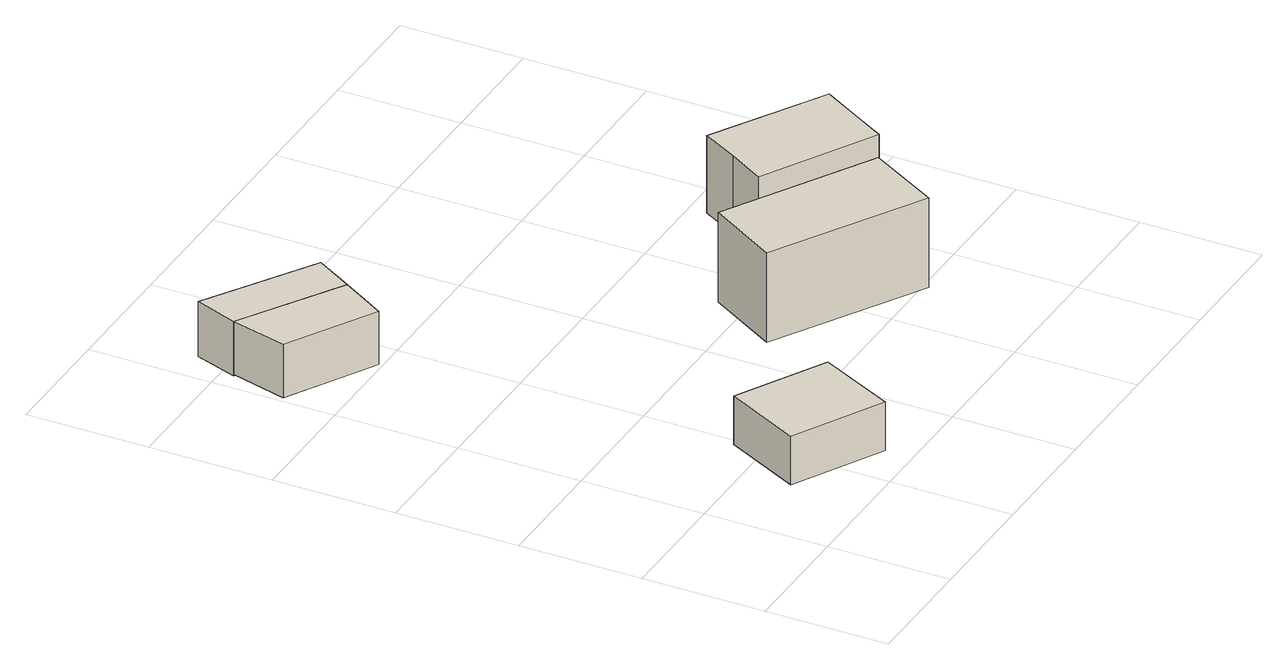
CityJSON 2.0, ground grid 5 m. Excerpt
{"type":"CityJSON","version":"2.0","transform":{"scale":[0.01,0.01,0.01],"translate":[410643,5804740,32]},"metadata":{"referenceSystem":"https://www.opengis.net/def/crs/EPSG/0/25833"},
"CityObjects":{
"building1":{"type":"Building","attributes":{"Gemeindeschluessel":"11000009","BezugspunktDach":"2200","function":"31001_2000","measuredHeight":2.48,"storeysAboveGround":1},"address":[{"country":"Germany","locality":"Berlin","thoroughfareNumber":"53 (3)","thoroughfareName":"Am Zwiebusch"}],"geometry":[{"type":"Solid","lod":"1","boundaries":[[[[0,1,2,3,4]],[[5,6,7,8,9]],[[5,9,4,3]],[[6,5,3,2]],[[7,6,2,1]],[[8,7,1,0]],[[9,8,0,4]]]]}]},
"building2":{"type":"Building","attributes":{"Gemeindeschluessel":"11000009","BezugspunktDach":"2200","function":"31001_2000","measuredHeight":2.26,"storeysAboveGround":1},"address":[{"country":"Germany","locality":"Berlin","thoroughfareNumber":"53 (2)","thoroughfareName":"Am Zwiebusch"}],"geometry":[{"type":"Solid","lod":"1","boundaries":[[[[10,11,12,13]],[[14,15,16,17]],[[14,17,13,12]],[[15,14,12,11]],[[16,15,11,10]],[[17,16,10,13]]]]}]},
"building3":{"type":"Building","attributes":{"Gemeindeschluessel":"11000009","BezugspunktDach":"2200","function":"31001_2000","measuredHeight":2.33,"storeysAboveGround":1},"address":[{"country":"Germany","locality":"Berlin","thoroughfareNumber":"54 (1)","thoroughfareName":"Am Zwiebusch"}],"geometry":[{"type":"Solid","lod":"1","boundaries":[[[[11,18,19,12]],[[20,21,22,23]],[[20,23,12,19]],[[21,20,19,18]],[[22,21,18,11]],[[23,22,11,12]]]]}]},
"building4":{"type":"Building","attributes":{"Gemeindeschluessel":"11000009","BezugspunktDach":"2200","function":"31001_1010","measuredHeight":4.9,"storeysAboveGround":1},"address":[{"country":"Germany","locality":"Berlin","thoroughfareNumber":"53","thoroughfareName":"Am Zwiebusch"}],"geometry":[{"type":"Solid","lod":"1","boundaries":[[[[24,25,26,27,28]],[[29,30,31,32,33]],[[29,33,28,27]],[[30,29,27,26]],[[31,30,26,25]],[[32,31,25,24]],[[33,32,24,28]]]]}]},
"building5":{"type":"Building","attributes":{"Gemeindeschluessel":"11000009","BezugspunktDach":"2200","function":"31001_1010","measuredHeight":3.79,"storeysAboveGround":1},"address":[{"country":"Germany","locality":"Berlin","thoroughfareNumber":"53 (1)","thoroughfareName":"Am Zwiebusch"}],"geometry":[{"type":"Solid","lod":"1","boundaries":[[[[34,35,36,37,38,39]],[[40,41,42,43,44,45]],[[40,45,39,38]],[[41,40,38,37]],[[42,41,37,36]],[[43,42,36,35]],[[44,43,35,34]],[[45,44,34,39]]]]}]}
},
"vertices":[
[550,43,388],[702,353,388],[521,452,388],[339,551,388],[185,242,388],[339,551,182],[521,452,182],[702,353,182],[550,43,182],[185,242,182],
[376,2011,320],[489,2196,320],[79,2448,320],[16,2217,320],[79,2448,94],[489,2196,94],[376,2011,94],[16,2217,94],
[582,2350,320],[141,2625,320],[141,2625,87],[582,2350,87],[489,2196,87],[79,2448,87],
[1598,396,579],[1681,541,579],[1765,686,579],[1165,1033,579],[996,749,579],[1165,1033,198],[1765,686,198],[1681,541,198],[1598,396,198],[996,749,198],
[1986,795,524],[2070,939,524],[2154,1083,524],[1698,1348,524],[1615,1200,524],[1531,1052,524],[1615,1200,194],[1698,1348,194],[2154,1083,194],[2070,939,194],[1986,795,194],[1531,1052,194]
]}
